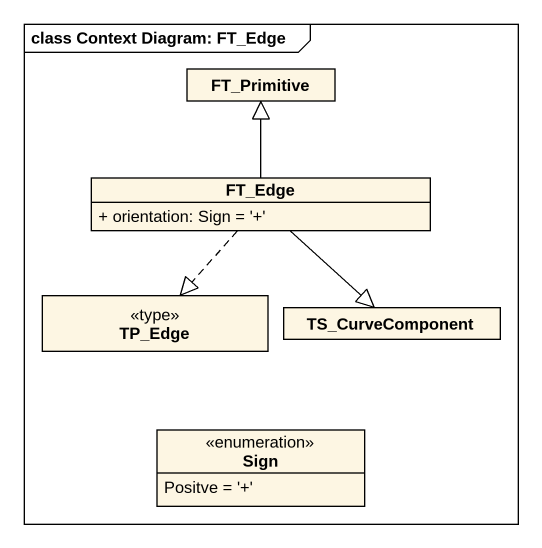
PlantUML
@startuml
mainframe class Context Diagram: FT_Edge
hide circle
hide empty members
skinparam classAttributeIconSize 0
class FT_Primitive
class FT_Edge {
  + orientation: Sign = '+'
}
class TP_Edge <<type>>
class TS_CurveComponent
enum Sign {
  Positve = '+'
}
FT_Edge -up-|> FT_Primitive
FT_Edge ..|> TP_Edge
FT_Edge --|> TS_CurveComponent
@enduml
